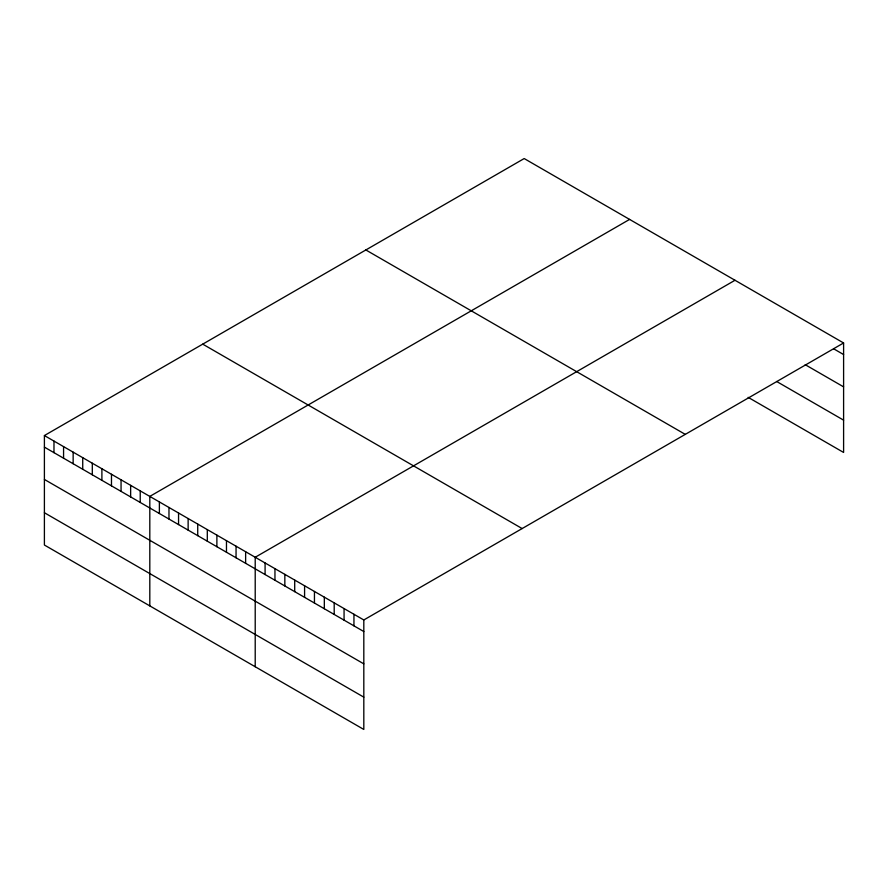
<?xml version="1.0" encoding="UTF-8"?>
<svg xmlns="http://www.w3.org/2000/svg" width="888" height="888" viewBox="0 0 888 888"><rect width="100%" height="100%" fill="white"/><g stroke="black" fill="none" stroke-linecap="round" stroke-linejoin="round"><path stroke-width="1.33" d="M843.6 342.968L363.814 619.968L363.814 729.448L44.4 545.032L44.4 435.553L524.186 158.552L843.6 342.968L843.6 452.447L748.162 397.347M629.592 219.403L149.806 496.403L149.806 605.894M734.998 280.264L255.211 557.264L255.211 666.744M833.732 348.851L843.6 354.545M805.205 364.691L843.6 386.857M776.689 381.507L843.6 420.146M365.856 249.961L685.27 434.376M202.73 344.144L522.144 528.56M44.4 435.553L363.814 619.968M44.4 447.13L363.814 631.546M44.4 479.442L363.814 663.858M44.4 512.731L363.814 697.147M353.946 614.263L353.946 625.851M344.067 608.569L344.067 620.146M334.199 602.863L334.199 614.452M324.331 597.169L324.331 608.746M314.452 591.464L314.452 603.052M304.584 585.769L304.584 597.346M294.705 580.064L294.705 591.652M284.837 574.37L284.837 585.947M274.958 568.664L274.958 580.253M265.09 562.97L265.09 574.547M245.632 551.737L245.632 563.314M236.053 546.198L236.053 557.786M226.473 540.67L226.473 552.247M216.883 535.131L216.883 546.719M207.304 529.603L207.304 541.181M197.724 524.075L197.724 535.653M188.134 518.537L188.134 530.125M178.555 513.009L178.555 524.586M168.975 507.47L168.975 519.058M159.385 501.942L159.385 513.519M140.226 490.875L140.226 502.464M130.647 485.348L130.647 496.925M121.057 479.809L121.057 491.397M111.477 474.281L111.477 485.858M101.898 468.742L101.898 480.33M92.308 463.214L92.308 474.791M82.728 457.686L82.728 469.264M73.149 452.147L73.149 463.736M63.57 446.62L63.57 458.197M53.979 441.081L53.979 452.669"/></g></svg>
